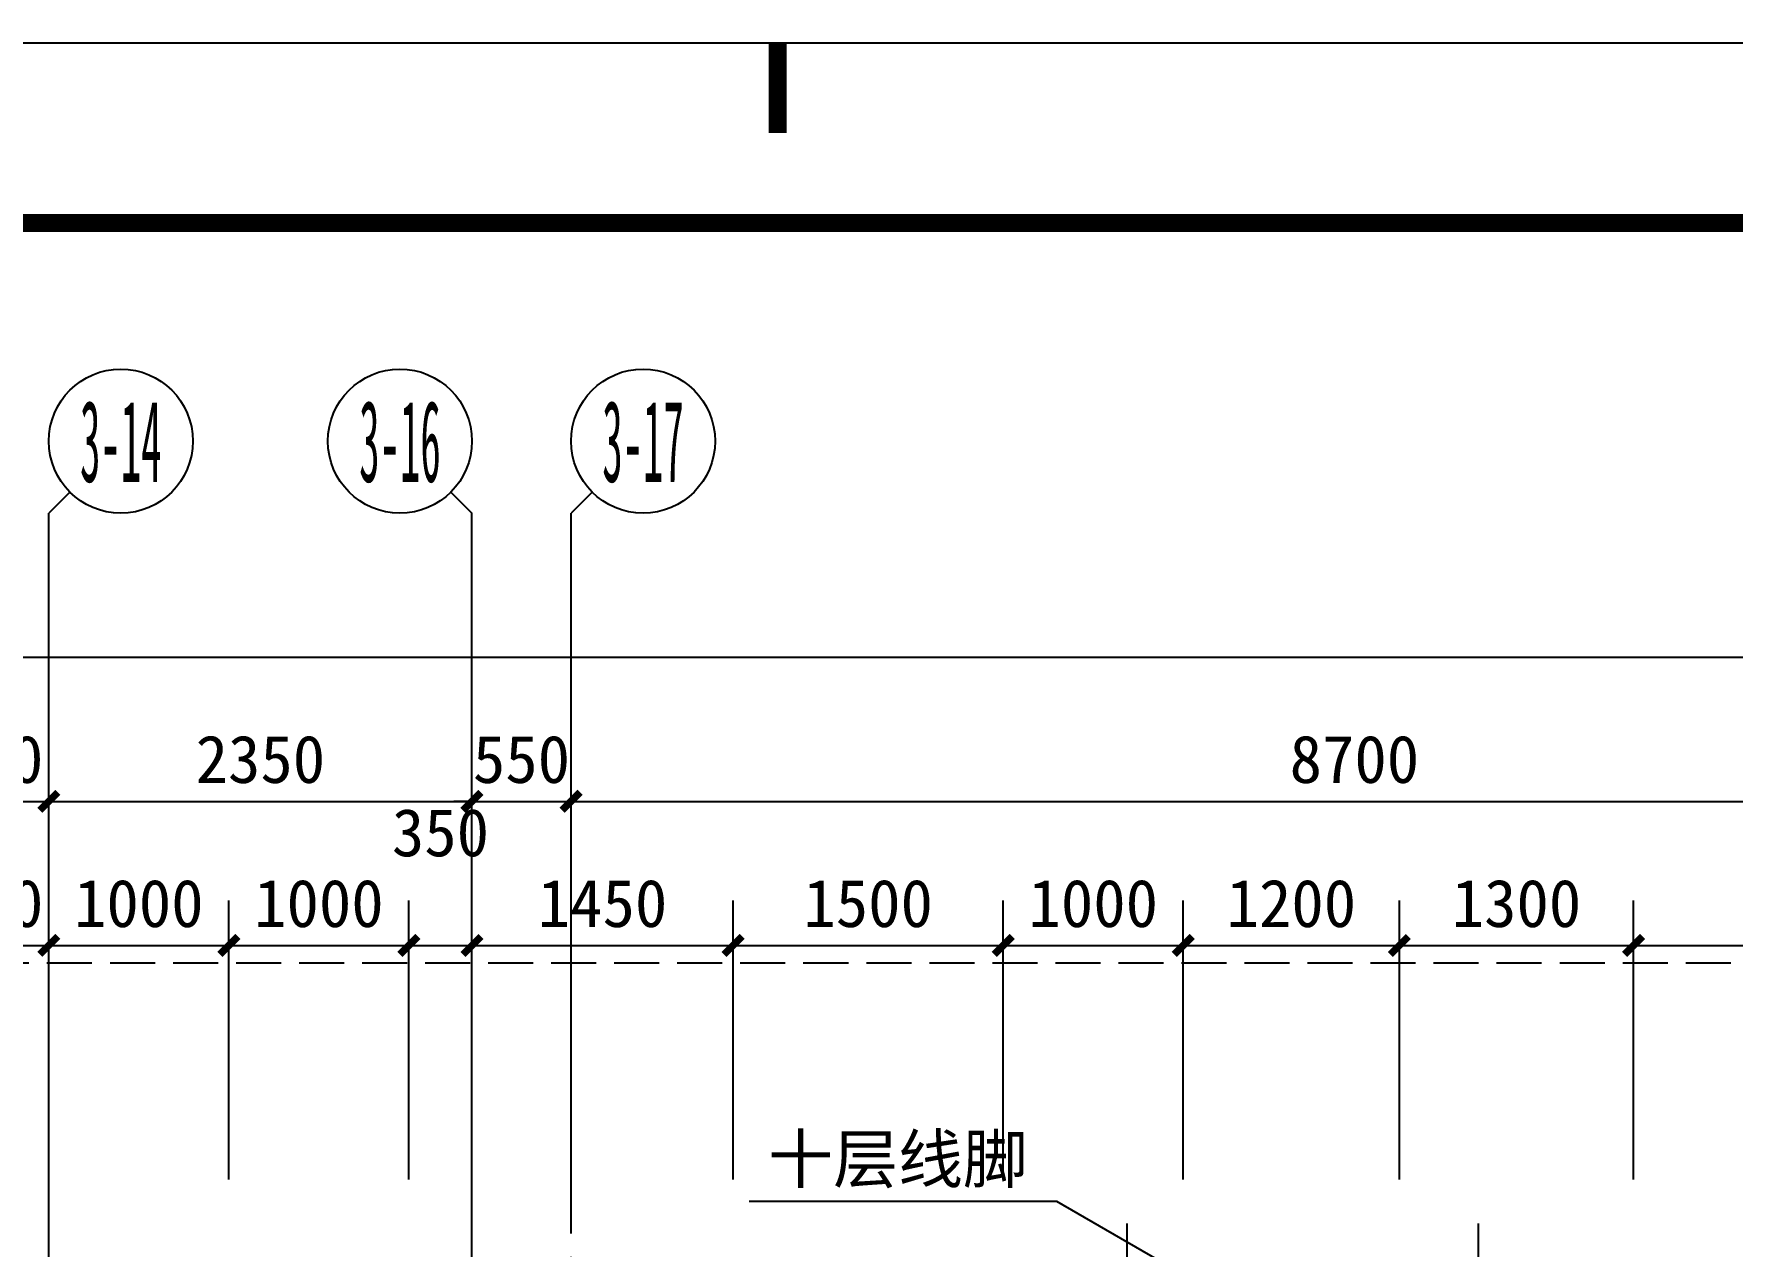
# Model space of a CAD drawing. Extents: x -46233 to 84150, y 109350 to 390860.
# Drawn here: x 37920 to 47350, y 271520 to 278250 of the extents above; entities that cross this region are included whole.
import ezdxf
from ezdxf.enums import TextEntityAlignment as Align

# ---------------------------------------------------------------- set-up
doc = ezdxf.new("R2010")
doc.units = 0
doc.header["$LTSCALE"] = 1000
doc.header["$MEASUREMENT"] = 0
doc.linetypes.add('3#-轴线$1$DOTE', pattern=[2.42, 2, -0.2, 0.02, -0.2])
doc.linetypes.add('DASH', pattern=[0.35, 0.25, -0.1])
doc.layers.get('Defpoints').update_dxf_attribs({"color": 4, "linetype": 'DASH'})
for name, color, linetype in [('3#-轴号$0$A-ANNO-AXIS-CIRC', 3, 'Continuous'), ('3#-轴号$0$A-ANNO-AXIS-TEXT', 7, 'Continuous'), ('3#-轴号$0$A-ANNO-DIMS', 3, 'Continuous'), ('3#-轴线$1$A-ANNO-DOTE', 10, '3#-轴线$1$DOTE'), ('A-ANNO-DIMS', 3, 'Continuous'), ('A-ANNO-NOTE', 3, 'Continuous'), ('A-ANNO-SYMB', 3, 'Continuous'), ('A-ANNO-TEXT', 255, 'Continuous'), ('A1-无手签$0$A-ANNO-TTLB', 7, 'Continuous'), ('AXIS_TEXT', 7, 'Continuous')]:
    doc.layers.add(name, color=color, linetype=linetype)
doc.styles.add('3#-轴号$0$_TCH_AXIS', font='')
doc.styles.add('3#-轴号$0$_TCH_DIM_T3', font='')
doc.styles.add('_TCH_DIM', font='')
doc.styles.add('_TCH_DIM_T3', font='')
doc.styles.add('COMPLEX', font='COMPLEX')
doc.styles.get('3#-轴号$0$_TCH_AXIS').set_extended_font_data('SimSun')
doc.styles.get('3#-轴号$0$_TCH_DIM_T3').set_extended_font_data('SimSun')
doc.styles.get('_TCH_DIM').set_extended_font_data('SimSun')
doc.styles.get('_TCH_DIM_T3').set_extended_font_data('SimSun')
doc.dimstyles.new('3#-轴号$0$_TCH_ARCH&&100', dxfattribs={"dimtxt": 264.345992, "dimasz": 100, "dimexe": 250, "dimexo": 300, "dimgap": 100, "dimtad": 1, "dimdec": 0, "dimzin": 0, "dimdsep": 46, "dimtxsty": '3#-轴号$0$_TCH_DIM_T3', "dimblk": '3#-轴号$0$_ArchTick', "dimcen": 0.09, "dimclrt": 7, "dimazin": 2, "dimtfac": 1, "dimtdec": 0, "dimtix": 1, "dimtmove": 2, "dimatfit": 3, "dimfxl": 100, "dimtolj": 1, "dimtzin": 0, "dimarcsym": 0})
doc.dimstyles.new('_TCH_ARCH&&100', dxfattribs={"dimtxt": 264.345992, "dimasz": 100, "dimexe": 250, "dimexo": 300, "dimgap": 100, "dimtad": 1, "dimdec": 0, "dimzin": 0, "dimdsep": 46, "dimtxsty": '_TCH_DIM_T3', "dimblk": 'ARCHTICK', "dimcen": 0.09, "dimclrt": 7, "dimazin": 2, "dimtfac": 1, "dimtdec": 0, "dimtix": 1, "dimtmove": 2, "dimatfit": 3, "dimfxl": 100, "dimtolj": 1, "dimtzin": 0, "dimarcsym": 0})

# ---------------------------------------------------------------- blocks, each defined once
blk = doc.blocks.new('3#-轴线')
at = {"layer": '3#-轴线$1$A-ANNO-DOTE'}
for points in [[(30200, -7100), (30200, 5500)], [(32550, -7100), (32550, 5500)], [(33100, -3200), (33100, 5500)]]:
    blk.add_lwpolyline(points, dxfattribs=at)
blk = doc.blocks.new('_AXISO')
blk.add_circle((0, 0), 0.5)
at = {"layer": 'AXIS_TEXT', "style": 'COMPLEX', "width": 1.041667}
blk.add_attdef('A', text='', height=0.56, dxfattribs=at).set_placement((-0.25, -0.28), (0.25, -0.28), align=Align.FIT)
blk = doc.blocks.new('3#-轴号$0$_ArchTick')
at = {"color": 0, "linetype": 'ByBlock', "const_width": 0.4}
blk.add_lwpolyline([(-0.5, -0.5), (0.5, 0.5)], dxfattribs=at)
blk = doc.blocks.new('*D825')
at = {"layer": '3#-轴号$0$A-ANNO-DIMS', "color": 0, "lineweight": -2, "transparency": 16777216}
for p, q in [((29600, 4889.4), (29600, 5639.4)), ((30200, 4889.4), (30200, 5639.4)), ((29600, 5389.4), (29500, 5389.4)), ((29600, 5389.4), (30200, 5389.4)), ((30200, 5389.4), (30300, 5389.4))]:
    blk.add_line(p, q, dxfattribs=at)
at = {"layer": 'Defpoints', "color": 0, "transparency": 16777216}
for p in [(30200, 5389.4), (29600, 4589.4), (30200, 4589.4)]:
    blk.add_point(p, dxfattribs=at)
at = {"layer": '3#-轴号$0$A-ANNO-DIMS', "color": 0, "lineweight": -2, "transparency": 16777216, "xscale": 100, "yscale": 100, "zscale": 100}
blk.add_blockref('3#-轴号$0$_ArchTick', (29600, 5389.4), dxfattribs=at)
at = {"layer": '3#-轴号$0$A-ANNO-DIMS', "color": 0, "lineweight": -2, "transparency": 16777216, "xscale": 100, "yscale": 100, "zscale": 100, "rotation": 180}
blk.add_blockref('3#-轴号$0$_ArchTick', (30200, 5389.4), dxfattribs=at)
at = {"layer": '3#-轴号$0$A-ANNO-DIMS', "color": 7, "transparency": 16777216, "insert": (29900, 5621.6), "char_height": 264.35, "attachment_point": 5, "style": '3#-轴号$0$_TCH_DIM_T3'}
blk.add_mtext('\\A1;600', dxfattribs=at)
blk = doc.blocks.new('*D826')
at = {"layer": '3#-轴号$0$A-ANNO-DIMS', "color": 0, "lineweight": -2, "transparency": 16777216}
for p, q in [((30200, 4889.4), (30200, 5639.4)), ((32550, 4889.4), (32550, 5639.4)), ((30200, 5389.4), (32550, 5389.4))]:
    blk.add_line(p, q, dxfattribs=at)
at = {"layer": 'Defpoints', "color": 0, "transparency": 16777216}
for p in [(32550, 5389.4), (30200, 4589.4), (32550, 4589.4)]:
    blk.add_point(p, dxfattribs=at)
at = {"layer": '3#-轴号$0$A-ANNO-DIMS', "color": 0, "lineweight": -2, "transparency": 16777216, "xscale": 100, "yscale": 100, "zscale": 100, "rotation": 180}
blk.add_blockref('3#-轴号$0$_ArchTick', (30200, 5389.4), dxfattribs=at)
at = {"layer": '3#-轴号$0$A-ANNO-DIMS', "color": 0, "lineweight": -2, "transparency": 16777216, "xscale": 100, "yscale": 100, "zscale": 100}
blk.add_blockref('3#-轴号$0$_ArchTick', (32550, 5389.4), dxfattribs=at)
at = {"layer": '3#-轴号$0$A-ANNO-DIMS', "color": 7, "transparency": 16777216, "insert": (31375, 5621.6), "char_height": 264.35, "attachment_point": 5, "style": '3#-轴号$0$_TCH_DIM_T3'}
blk.add_mtext('\\A1;2350', dxfattribs=at)
blk = doc.blocks.new('*D827')
at = {"layer": '3#-轴号$0$A-ANNO-DIMS', "color": 0, "lineweight": -2, "transparency": 16777216}
for p, q in [((32550, 4889.4), (32550, 5639.4)), ((33100, 4889.4), (33100, 5639.4)), ((32550, 5389.4), (32450, 5389.4)), ((32550, 5389.4), (33100, 5389.4)), ((33100, 5389.4), (33200, 5389.4))]:
    blk.add_line(p, q, dxfattribs=at)
at = {"layer": 'Defpoints', "color": 0, "transparency": 16777216}
for p in [(33100, 5389.4), (32550, 4589.4), (33100, 4589.4)]:
    blk.add_point(p, dxfattribs=at)
at = {"layer": '3#-轴号$0$A-ANNO-DIMS', "color": 0, "lineweight": -2, "transparency": 16777216, "xscale": 100, "yscale": 100, "zscale": 100}
blk.add_blockref('3#-轴号$0$_ArchTick', (32550, 5389.4), dxfattribs=at)
at = {"layer": '3#-轴号$0$A-ANNO-DIMS', "color": 0, "lineweight": -2, "transparency": 16777216, "xscale": 100, "yscale": 100, "zscale": 100, "rotation": 180}
blk.add_blockref('3#-轴号$0$_ArchTick', (33100, 5389.4), dxfattribs=at)
at = {"layer": '3#-轴号$0$A-ANNO-DIMS', "color": 7, "transparency": 16777216, "insert": (32825, 5621.6), "char_height": 264.35, "attachment_point": 5, "style": '3#-轴号$0$_TCH_DIM_T3'}
blk.add_mtext('\\A1;550', dxfattribs=at)
blk = doc.blocks.new('*D828')
at = {"layer": '3#-轴号$0$A-ANNO-DIMS', "color": 0, "lineweight": -2, "transparency": 16777216}
for p, q in [((33100, 4889.4), (33100, 5639.4)), ((41800, 4889.4), (41800, 5639.4)), ((33100, 5389.4), (41800, 5389.4))]:
    blk.add_line(p, q, dxfattribs=at)
at = {"layer": 'Defpoints', "color": 0, "transparency": 16777216}
for p in [(41800, 5389.4), (33100, 4589.4), (41800, 4589.4)]:
    blk.add_point(p, dxfattribs=at)
at = {"layer": '3#-轴号$0$A-ANNO-DIMS', "color": 0, "lineweight": -2, "transparency": 16777216, "xscale": 100, "yscale": 100, "zscale": 100, "rotation": 180}
blk.add_blockref('3#-轴号$0$_ArchTick', (33100, 5389.4), dxfattribs=at)
at = {"layer": '3#-轴号$0$A-ANNO-DIMS', "color": 0, "lineweight": -2, "transparency": 16777216, "xscale": 100, "yscale": 100, "zscale": 100}
blk.add_blockref('3#-轴号$0$_ArchTick', (41800, 5389.4), dxfattribs=at)
at = {"layer": '3#-轴号$0$A-ANNO-DIMS', "color": 7, "transparency": 16777216, "insert": (37450, 5621.6), "char_height": 264.35, "attachment_point": 5, "style": '3#-轴号$0$_TCH_DIM_T3'}
blk.add_mtext('\\A1;8700', dxfattribs=at)
blk = doc.blocks.new('_ArchTick')
at = {"color": 0, "linetype": 'ByBlock', "const_width": 0.4}
blk.add_lwpolyline([(-0.5, -0.5), (0.5, 0.5)], dxfattribs=at)
blk = doc.blocks.new('*D504')
at = {"layer": 'A-ANNO-DIMS', "color": 0, "lineweight": -2, "transparency": 16777216}
for p, q in [((37402.7, 271889.4), (37402.7, 273439.4)), ((38002.7, 271889.4), (38002.7, 273439.4)), ((37402.7, 273189.4), (37302.7, 273189.4)), ((37402.7, 273189.4), (38002.7, 273189.4)), ((38002.7, 273189.4), (38102.7, 273189.4))]:
    blk.add_line(p, q, dxfattribs=at)
at = {"layer": 'Defpoints', "color": 0, "transparency": 16777216}
for p in [(38002.7, 273189.4), (37402.7, 271589.4), (38002.7, 271589.4)]:
    blk.add_point(p, dxfattribs=at)
at = {"layer": 'A-ANNO-DIMS', "color": 0, "lineweight": -2, "transparency": 16777216, "xscale": 100, "yscale": 100, "zscale": 100}
blk.add_blockref('_ArchTick', (37402.7, 273189.4), dxfattribs=at)
at = {"layer": 'A-ANNO-DIMS', "color": 0, "lineweight": -2, "transparency": 16777216, "xscale": 100, "yscale": 100, "zscale": 100, "rotation": 180}
blk.add_blockref('_ArchTick', (38002.7, 273189.4), dxfattribs=at)
at = {"layer": 'A-ANNO-DIMS', "color": 7, "transparency": 16777216, "insert": (37702.7, 273421.6), "char_height": 264.35, "attachment_point": 5, "style": '_TCH_DIM_T3'}
blk.add_mtext('\\A1;600', dxfattribs=at)
blk = doc.blocks.new('*D505')
at = {"layer": 'A-ANNO-DIMS', "color": 0, "lineweight": -2, "transparency": 16777216}
for p, q in [((38002.7, 271889.4), (38002.7, 273439.4)), ((39002.7, 271889.4), (39002.7, 273439.4)), ((38002.7, 273189.4), (39002.7, 273189.4))]:
    blk.add_line(p, q, dxfattribs=at)
at = {"layer": 'Defpoints', "color": 0, "transparency": 16777216}
for p in [(39002.7, 273189.4), (38002.7, 271589.4), (39002.7, 271589.4)]:
    blk.add_point(p, dxfattribs=at)
at = {"layer": 'A-ANNO-DIMS', "color": 0, "lineweight": -2, "transparency": 16777216, "xscale": 100, "yscale": 100, "zscale": 100, "rotation": 180}
blk.add_blockref('_ArchTick', (38002.7, 273189.4), dxfattribs=at)
at = {"layer": 'A-ANNO-DIMS', "color": 0, "lineweight": -2, "transparency": 16777216, "xscale": 100, "yscale": 100, "zscale": 100}
blk.add_blockref('_ArchTick', (39002.7, 273189.4), dxfattribs=at)
at = {"layer": 'A-ANNO-DIMS', "color": 7, "transparency": 16777216, "insert": (38502.7, 273421.6), "char_height": 264.35, "attachment_point": 5, "style": '_TCH_DIM_T3'}
blk.add_mtext('\\A1;1000', dxfattribs=at)
blk = doc.blocks.new('*D506')
at = {"layer": 'A-ANNO-DIMS', "color": 0, "lineweight": -2, "transparency": 16777216}
for p, q in [((39002.7, 271889.4), (39002.7, 273439.4)), ((40002.7, 271889.4), (40002.7, 273439.4)), ((39002.7, 273189.4), (40002.7, 273189.4))]:
    blk.add_line(p, q, dxfattribs=at)
at = {"layer": 'Defpoints', "color": 0, "transparency": 16777216}
for p in [(40002.7, 273189.4), (39002.7, 271589.4), (40002.7, 271589.4)]:
    blk.add_point(p, dxfattribs=at)
at = {"layer": 'A-ANNO-DIMS', "color": 0, "lineweight": -2, "transparency": 16777216, "xscale": 100, "yscale": 100, "zscale": 100, "rotation": 180}
blk.add_blockref('_ArchTick', (39002.7, 273189.4), dxfattribs=at)
at = {"layer": 'A-ANNO-DIMS', "color": 0, "lineweight": -2, "transparency": 16777216, "xscale": 100, "yscale": 100, "zscale": 100}
blk.add_blockref('_ArchTick', (40002.7, 273189.4), dxfattribs=at)
at = {"layer": 'A-ANNO-DIMS', "color": 7, "transparency": 16777216, "insert": (39502.7, 273421.6), "char_height": 264.35, "attachment_point": 5, "style": '_TCH_DIM_T3'}
blk.add_mtext('\\A1;1000', dxfattribs=at)
blk = doc.blocks.new('*D507')
at = {"layer": 'A-ANNO-DIMS', "color": 0, "lineweight": -2, "transparency": 16777216}
for p, q in [((40002.7, 271889.4), (40002.7, 273439.4)), ((40352.7, 271889.4), (40352.7, 273439.4)), ((40002.7, 273189.4), (40352.7, 273189.4))]:
    blk.add_line(p, q, dxfattribs=at)
at = {"layer": 'Defpoints', "color": 0, "transparency": 16777216}
for p in [(40352.7, 273189.4), (40002.7, 271589.4), (40352.7, 271589.4)]:
    blk.add_point(p, dxfattribs=at)
at = {"layer": 'A-ANNO-DIMS', "color": 0, "lineweight": -2, "transparency": 16777216, "xscale": 100, "yscale": 100, "zscale": 100, "rotation": 180}
blk.add_blockref('_ArchTick', (40002.7, 273189.4), dxfattribs=at)
at = {"layer": 'A-ANNO-DIMS', "color": 0, "lineweight": -2, "transparency": 16777216, "xscale": 100, "yscale": 100, "zscale": 100}
blk.add_blockref('_ArchTick', (40352.7, 273189.4), dxfattribs=at)
at = {"layer": 'A-ANNO-DIMS', "color": 7, "transparency": 16777216, "insert": (40177.7, 273814.4), "char_height": 264.35, "attachment_point": 5, "style": '_TCH_DIM_T3'}
blk.add_mtext('\\A1;350', dxfattribs=at)
blk = doc.blocks.new('*D508')
at = {"layer": 'A-ANNO-DIMS', "color": 0, "lineweight": -2, "transparency": 16777216}
for p, q in [((40352.7, 271889.4), (40352.7, 273439.4)), ((41802.7, 271889.4), (41802.7, 273439.4)), ((40352.7, 273189.4), (41802.7, 273189.4))]:
    blk.add_line(p, q, dxfattribs=at)
at = {"layer": 'Defpoints', "color": 0, "transparency": 16777216}
for p in [(41802.7, 273189.4), (40352.7, 271589.4), (41802.7, 271589.4)]:
    blk.add_point(p, dxfattribs=at)
at = {"layer": 'A-ANNO-DIMS', "color": 0, "lineweight": -2, "transparency": 16777216, "xscale": 100, "yscale": 100, "zscale": 100, "rotation": 180}
blk.add_blockref('_ArchTick', (40352.7, 273189.4), dxfattribs=at)
at = {"layer": 'A-ANNO-DIMS', "color": 0, "lineweight": -2, "transparency": 16777216, "xscale": 100, "yscale": 100, "zscale": 100}
blk.add_blockref('_ArchTick', (41802.7, 273189.4), dxfattribs=at)
at = {"layer": 'A-ANNO-DIMS', "color": 7, "transparency": 16777216, "insert": (41077.7, 273421.6), "char_height": 264.35, "attachment_point": 5, "style": '_TCH_DIM_T3'}
blk.add_mtext('\\A1;1450', dxfattribs=at)
blk = doc.blocks.new('*D509')
at = {"layer": 'A-ANNO-DIMS', "color": 0, "lineweight": -2, "transparency": 16777216}
for p, q in [((41802.7, 271889.4), (41802.7, 273439.4)), ((43302.7, 271889.4), (43302.7, 273439.4)), ((41802.7, 273189.4), (43302.7, 273189.4))]:
    blk.add_line(p, q, dxfattribs=at)
at = {"layer": 'Defpoints', "color": 0, "transparency": 16777216}
for p in [(43302.7, 273189.4), (41802.7, 271589.4), (43302.7, 271589.4)]:
    blk.add_point(p, dxfattribs=at)
at = {"layer": 'A-ANNO-DIMS', "color": 0, "lineweight": -2, "transparency": 16777216, "xscale": 100, "yscale": 100, "zscale": 100, "rotation": 180}
blk.add_blockref('_ArchTick', (41802.7, 273189.4), dxfattribs=at)
at = {"layer": 'A-ANNO-DIMS', "color": 0, "lineweight": -2, "transparency": 16777216, "xscale": 100, "yscale": 100, "zscale": 100}
blk.add_blockref('_ArchTick', (43302.7, 273189.4), dxfattribs=at)
at = {"layer": 'A-ANNO-DIMS', "color": 7, "transparency": 16777216, "insert": (42552.7, 273421.6), "char_height": 264.35, "attachment_point": 5, "style": '_TCH_DIM_T3'}
blk.add_mtext('\\A1;1500', dxfattribs=at)
blk = doc.blocks.new('*D510')
at = {"layer": 'A-ANNO-DIMS', "color": 0, "lineweight": -2, "transparency": 16777216}
for p, q in [((43302.7, 271889.4), (43302.7, 273439.4)), ((44302.7, 271889.4), (44302.7, 273439.4)), ((43302.7, 273189.4), (44302.7, 273189.4))]:
    blk.add_line(p, q, dxfattribs=at)
at = {"layer": 'Defpoints', "color": 0, "transparency": 16777216}
for p in [(44302.7, 273189.4), (43302.7, 271589.4), (44302.7, 271589.4)]:
    blk.add_point(p, dxfattribs=at)
at = {"layer": 'A-ANNO-DIMS', "color": 0, "lineweight": -2, "transparency": 16777216, "xscale": 100, "yscale": 100, "zscale": 100, "rotation": 180}
blk.add_blockref('_ArchTick', (43302.7, 273189.4), dxfattribs=at)
at = {"layer": 'A-ANNO-DIMS', "color": 0, "lineweight": -2, "transparency": 16777216, "xscale": 100, "yscale": 100, "zscale": 100}
blk.add_blockref('_ArchTick', (44302.7, 273189.4), dxfattribs=at)
at = {"layer": 'A-ANNO-DIMS', "color": 7, "transparency": 16777216, "insert": (43802.7, 273421.6), "char_height": 264.35, "attachment_point": 5, "style": '_TCH_DIM_T3'}
blk.add_mtext('\\A1;1000', dxfattribs=at)
blk = doc.blocks.new('*D511')
at = {"layer": 'A-ANNO-DIMS', "color": 0, "lineweight": -2, "transparency": 16777216}
for p, q in [((44302.7, 271889.4), (44302.7, 273439.4)), ((45502.7, 271889.4), (45502.7, 273439.4)), ((44302.7, 273189.4), (45502.7, 273189.4))]:
    blk.add_line(p, q, dxfattribs=at)
at = {"layer": 'Defpoints', "color": 0, "transparency": 16777216}
for p in [(45502.7, 273189.4), (44302.7, 271589.4), (45502.7, 271589.4)]:
    blk.add_point(p, dxfattribs=at)
at = {"layer": 'A-ANNO-DIMS', "color": 0, "lineweight": -2, "transparency": 16777216, "xscale": 100, "yscale": 100, "zscale": 100, "rotation": 180}
blk.add_blockref('_ArchTick', (44302.7, 273189.4), dxfattribs=at)
at = {"layer": 'A-ANNO-DIMS', "color": 0, "lineweight": -2, "transparency": 16777216, "xscale": 100, "yscale": 100, "zscale": 100}
blk.add_blockref('_ArchTick', (45502.7, 273189.4), dxfattribs=at)
at = {"layer": 'A-ANNO-DIMS', "color": 7, "transparency": 16777216, "insert": (44902.7, 273421.6), "char_height": 264.35, "attachment_point": 5, "style": '_TCH_DIM_T3'}
blk.add_mtext('\\A1;1200', dxfattribs=at)
blk = doc.blocks.new('*D512')
at = {"layer": 'A-ANNO-DIMS', "color": 0, "lineweight": -2, "transparency": 16777216}
for p, q in [((45502.7, 271889.4), (45502.7, 273439.4)), ((46802.7, 271889.4), (46802.7, 273439.4)), ((45502.7, 273189.4), (46802.7, 273189.4))]:
    blk.add_line(p, q, dxfattribs=at)
at = {"layer": 'Defpoints', "color": 0, "transparency": 16777216}
for p in [(46802.7, 273189.4), (45502.7, 271589.4), (46802.7, 271589.4)]:
    blk.add_point(p, dxfattribs=at)
at = {"layer": 'A-ANNO-DIMS', "color": 0, "lineweight": -2, "transparency": 16777216, "xscale": 100, "yscale": 100, "zscale": 100, "rotation": 180}
blk.add_blockref('_ArchTick', (45502.7, 273189.4), dxfattribs=at)
at = {"layer": 'A-ANNO-DIMS', "color": 0, "lineweight": -2, "transparency": 16777216, "xscale": 100, "yscale": 100, "zscale": 100}
blk.add_blockref('_ArchTick', (46802.7, 273189.4), dxfattribs=at)
at = {"layer": 'A-ANNO-DIMS', "color": 7, "transparency": 16777216, "insert": (46152.7, 273421.6), "char_height": 264.35, "attachment_point": 5, "style": '_TCH_DIM_T3'}
blk.add_mtext('\\A1;1300', dxfattribs=at)
blk = doc.blocks.new('*D513')
at = {"layer": 'A-ANNO-DIMS', "color": 0, "lineweight": -2, "transparency": 16777216}
for p, q in [((46802.7, 271889.4), (46802.7, 273439.4)), ((48902.7, 271889.4), (48902.7, 273439.4)), ((46802.7, 273189.4), (48902.7, 273189.4))]:
    blk.add_line(p, q, dxfattribs=at)
at = {"layer": 'Defpoints', "color": 0, "transparency": 16777216}
for p in [(48902.7, 273189.4), (46802.7, 271589.4), (48902.7, 271589.4)]:
    blk.add_point(p, dxfattribs=at)
at = {"layer": 'A-ANNO-DIMS', "color": 0, "lineweight": -2, "transparency": 16777216, "xscale": 100, "yscale": 100, "zscale": 100, "rotation": 180}
blk.add_blockref('_ArchTick', (46802.7, 273189.4), dxfattribs=at)
at = {"layer": 'A-ANNO-DIMS', "color": 0, "lineweight": -2, "transparency": 16777216, "xscale": 100, "yscale": 100, "zscale": 100}
blk.add_blockref('_ArchTick', (48902.7, 273189.4), dxfattribs=at)
at = {"layer": 'A-ANNO-DIMS', "color": 7, "transparency": 16777216, "insert": (47852.7, 273421.6), "char_height": 264.35, "attachment_point": 5, "style": '_TCH_DIM_T3'}
blk.add_mtext('\\A1;2100', dxfattribs=at)
blk = doc.blocks.new('*D516')
at = {"layer": 'A-ANNO-DIMS', "color": 0, "lineweight": -2, "transparency": 16777216}
for p, q in [((7602.7, 271889.4), (7602.7, 275039.4)), ((49802.7, 271889.4), (49802.7, 275039.4)), ((7602.7, 274789.4), (49802.7, 274789.4))]:
    blk.add_line(p, q, dxfattribs=at)
at = {"layer": 'Defpoints', "color": 0, "transparency": 16777216}
for p in [(49802.7, 274789.4), (7602.7, 271589.4), (49802.7, 271589.4)]:
    blk.add_point(p, dxfattribs=at)
at = {"layer": 'A-ANNO-DIMS', "color": 0, "lineweight": -2, "transparency": 16777216, "xscale": 100, "yscale": 100, "zscale": 100, "rotation": 180}
blk.add_blockref('_ArchTick', (7602.7, 274789.4), dxfattribs=at)
at = {"layer": 'A-ANNO-DIMS', "color": 0, "lineweight": -2, "transparency": 16777216, "xscale": 100, "yscale": 100, "zscale": 100}
blk.add_blockref('_ArchTick', (49802.7, 274789.4), dxfattribs=at)
at = {"layer": 'A-ANNO-DIMS', "color": 7, "transparency": 16777216, "insert": (28702.7, 275021.6), "char_height": 264.35, "attachment_point": 5, "style": '_TCH_DIM_T3'}
blk.add_mtext('\\A1;42200', dxfattribs=at)
blk = doc.blocks.new('3#-轴号')
at = {"layer": '3#-轴号$0$A-ANNO-AXIS-CIRC'}
for p, q in [((30317.2, 7106.5), (30200, 6989.4)), ((32432.8, 7106.5), (32550, 6989.4)), ((33217.2, 7106.5), (33100, 6989.4)), ((30200, 2989.4), (30200, 6989.4)), ((32550, 2989.4), (32550, 6989.4)), ((33100, 2989.4), (33100, 6989.4))]:
    blk.add_line(p, q, dxfattribs=at)
at = {"layer": 'Defpoints'}
blk.add_lwpolyline([(-2360.1, 4492.7), (44213.5, 4492.7), (44213.5, -15203.4), (-2360.1, -15203.4)], close=True, dxfattribs=at)
at = {"layer": '3#-轴号$0$A-ANNO-AXIS-CIRC'}
ref = blk.add_blockref('_AXISO', (30600, 7389.4), dxfattribs=dict(at, xscale=800, yscale=800, zscale=800))
ref.add_attrib('A', '3-14', dxfattribs={"layer": '3#-轴号$0$A-ANNO-AXIS-TEXT', "height": 452.55, "style": '3#-轴号$0$_TCH_AXIS', "width": 0.349609}).set_placement((30373.7, 7163.1), (30826.3, 7163.1), align=Align.FIT)
ref = blk.add_blockref('_AXISO', (32150, 7389.4), dxfattribs=dict(at, xscale=800, yscale=800, zscale=800))
ref.add_attrib('A', '3-16', dxfattribs={"layer": '3#-轴号$0$A-ANNO-AXIS-TEXT', "height": 452.55, "style": '3#-轴号$0$_TCH_AXIS', "width": 0.349609}).set_placement((31923.7, 7163.1), (32376.3, 7163.1), align=Align.FIT)
ref = blk.add_blockref('_AXISO', (33500, 7389.4), dxfattribs=dict(at, xscale=800, yscale=800, zscale=800))
ref.add_attrib('A', '3-17', dxfattribs={"layer": '3#-轴号$0$A-ANNO-AXIS-TEXT', "height": 452.55, "style": '3#-轴号$0$_TCH_AXIS', "width": 0.349609}).set_placement((33273.7, 7163.1), (33726.3, 7163.1), align=Align.FIT)
at = {"layer": '3#-轴号$0$A-ANNO-DIMS'}
for p1, p2, picture, middle in [((29600, 4589.4), (30200, 4589.4), '*D825', (29900, 5621.6)), ((30200, 4589.4), (32550, 4589.4), '*D826', (31375, 5621.6)), ((32550, 4589.4), (33100, 4589.4), '*D827', (32825, 5621.6)), ((33100, 4589.4), (41800, 4589.4), '*D828', (37450, 5621.6))]:
    dim = blk.add_aligned_dim(p1=p1, p2=p2, distance=800, dimstyle='3#-轴号$0$_TCH_ARCH&&100', dxfattribs=at)
    dim.commit()
    dim.dimension.update_dxf_attribs({"geometry": picture, "text_midpoint": middle})

msp = doc.modelspace()

# ---------------------------------------------------------------- linework, layer by layer
at = {"layer": 'A-ANNO-NOTE'}
for p, q in [((43601.1, 271766.9), (41892.3, 271766.9)), ((44660.4, 271156.5), (43601.1, 271766.9))]:
    msp.add_line(p, q, dxfattribs=at)
at = {"layer": 'A-ANNO-SYMB'}
for points in [[(43990.5, 269842.5), (43990.5, 270631.9), (43780.5, 270708.3), (44200.5, 270782.4), (43990.5, 270856.9), (43990.5, 271646.2)], [(45940.6, 271646.2), (45940.6, 270856.9), (46150.6, 270780.4), (45730.6, 270706.4), (45940.6, 270631.9), (45940.6, 269842.5)]]:
    msp.add_lwpolyline(points, dxfattribs=at)
at = {"layer": 'A1-无手签$0$A-ANNO-TTLB'}
msp.add_lwpolyline([(0, 218800), (0, 278200), (84100, 278200), (84100, 218800)], close=True, dxfattribs=at)
at = {"layer": 'A1-无手签$0$A-ANNO-TTLB', "const_width": 100}
msp.add_lwpolyline([(42050, 278200), (42050, 277700)], dxfattribs=at)
msp.add_lwpolyline([(2500, 219800), (83100, 219800), (83100, 277200), (2500, 277200)], close=True, dxfattribs=at)

# ---------------------------------------------------------------- block references
for name, p in [('3#-轴号', (7802.7, 268600)), ('3#-轴线', (7802.7, 267600))]:
    msp.add_blockref(name, p)

# ---------------------------------------------------------------- texts
at = {"layer": 'A-ANNO-TEXT', "color": 7, "style": '_TCH_DIM'}
msp.add_text('十层线脚', height=264.35, dxfattribs=at).set_placement((41997.3, 271871.9))

# ---------------------------------------------------------------- dimensions: what is measured, and where the dimension line sits
at = {"layer": 'A-ANNO-DIMS'}
for p1, p2, distance, picture, middle in [((7602.7, 271589.4), (49802.7, 271589.4), 3200, '*D516', (28702.7, 275021.6)), ((37402.7, 271589.4), (38002.7, 271589.4), 1600, '*D504', (37702.7, 273421.6)), ((38002.7, 271589.4), (39002.7, 271589.4), 1600, '*D505', (38502.7, 273421.6)), ((39002.7, 271589.4), (40002.7, 271589.4), 1600, '*D506', (39502.7, 273421.6)), ((40352.7, 271589.4), (41802.7, 271589.4), 1600, '*D508', (41077.7, 273421.6)), ((41802.7, 271589.4), (43302.7, 271589.4), 1600, '*D509', (42552.7, 273421.6)), ((43302.7, 271589.4), (44302.7, 271589.4), 1600, '*D510', (43802.7, 273421.6)), ((44302.7, 271589.4), (45502.7, 271589.4), 1600, '*D511', (44902.7, 273421.6)), ((45502.7, 271589.4), (46802.7, 271589.4), 1600, '*D512', (46152.7, 273421.6)), ((46802.7, 271589.4), (48902.7, 271589.4), 1600, '*D513', (47852.7, 273421.6))]:
    dim = msp.add_aligned_dim(p1=p1, p2=p2, distance=distance, dimstyle='_TCH_ARCH&&100', dxfattribs=at)
    dim.commit()
    dim.dimension.update_dxf_attribs({"geometry": picture, "text_midpoint": middle})
dim = msp.add_linear_dim(base=(40352.7, 273189.4), p1=(40002.7, 271589.4), p2=(40352.7, 271589.4), angle=0, dimstyle='_TCH_ARCH&&100', dxfattribs=at)
dim.commit()
dim.dimension.update_dxf_attribs({"geometry": '*D507', "text_midpoint": (40177.7, 273814.4), "dimtype": 129})

doc.saveas('drawing.dxf')
